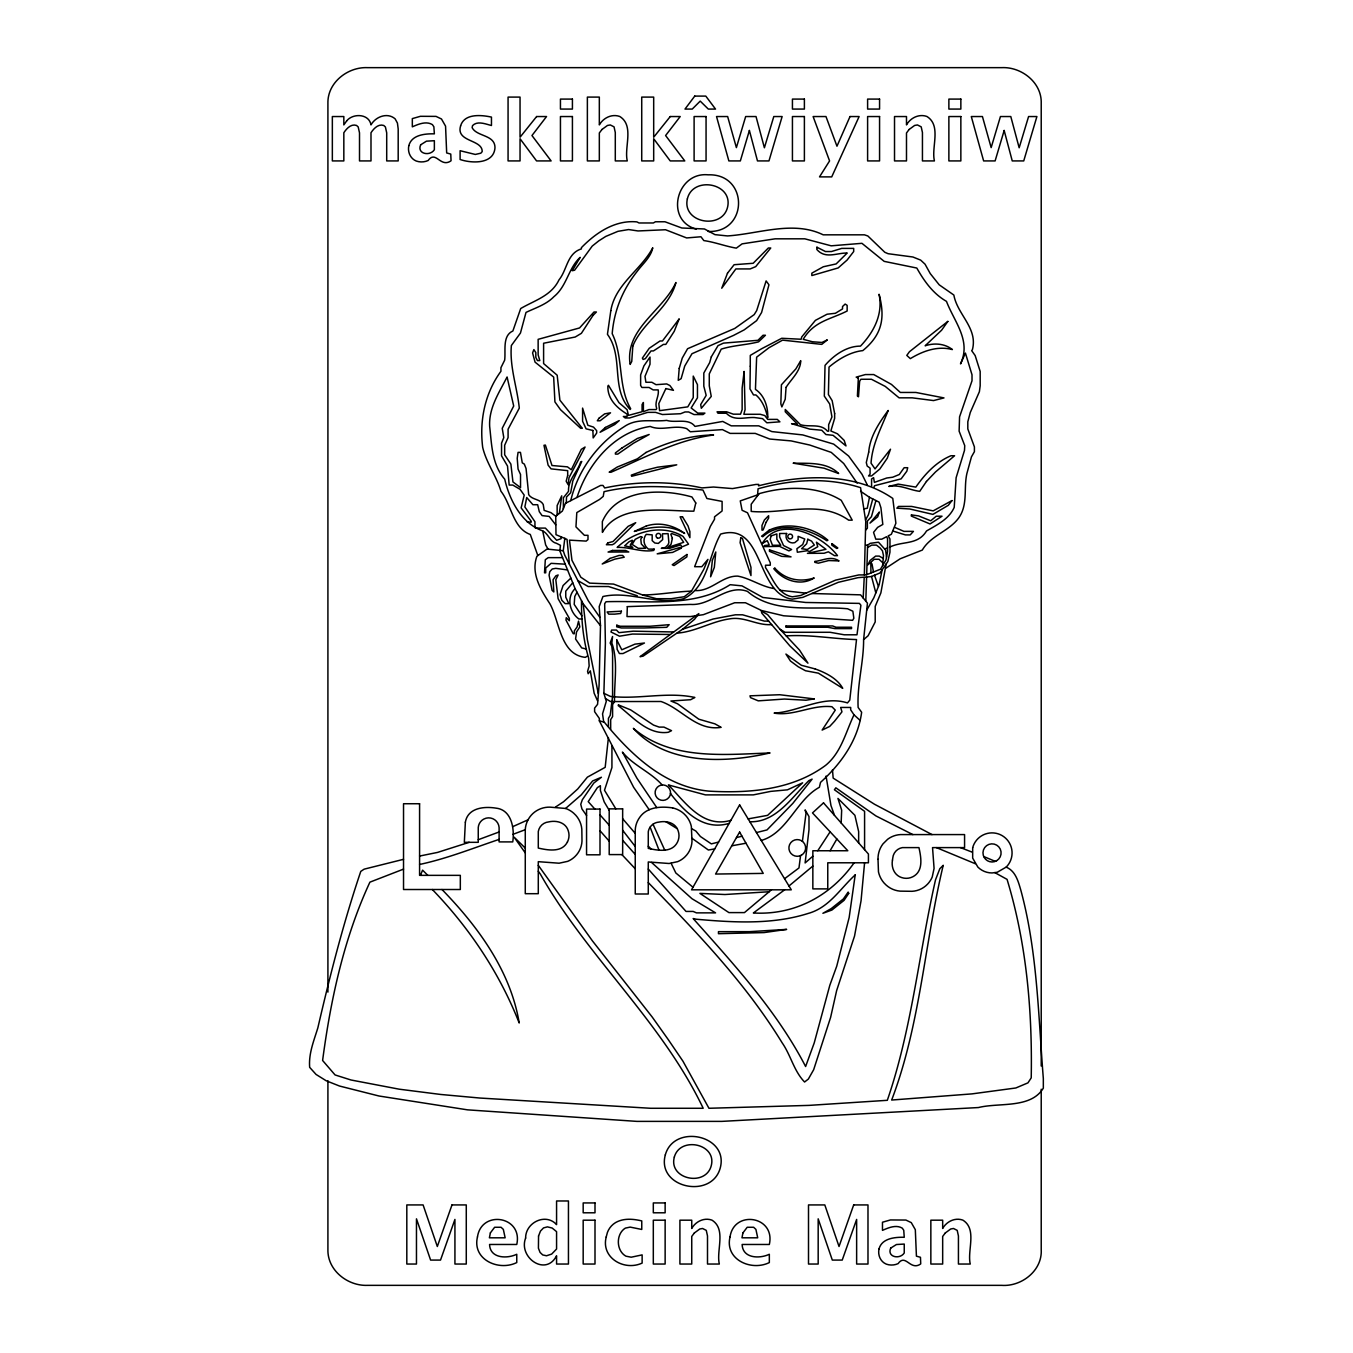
<?xml version="1.0" encoding="UTF-8"?>
<svg xmlns="http://www.w3.org/2000/svg" width="1353" height="1353" viewBox="0 0 1353 1353"><rect width="100%" height="100%" fill="white"/><g stroke="black" fill="none" stroke-linecap="round" stroke-linejoin="round"><path stroke-width="1.5" d="M866.681 574.67L867.611 545.107L870.25 543.331L878.486 542.198L885.606 550.062L886.519 557.182M865.802 601.138L866.596 577.274M569.427 564.252L567.042 539.39L555.998 534.689L555.745 516.237L562.341 511.096L565.453 503.333L600.614 485.439L602.998 485.439L604.69 487.959C636.519 481.144 670.124 480.907 701.919 487.909L713.488 487.029L732.497 488.585L756.006 484.425L758.729 484.425L758.526 485.828C802.16 474.615 854.284 471.977 892.777 498.411L895.889 523.239L891.356 534.283L888.177 535.906L889.97 539.001L889.97 552.159L887.856 561.478L879.991 572.962L871.163 576.598L858.09 577.646L838.302 582.314L802.836 597.349L792.232 599.159C755.667 594.068 764.157 521.379 720.642 534.08C708.6 555.17 708.312 585.934 684.28 598.533C656.932 605.806 630.058 590.415 602.931 596.521L599.21 606.567L600.495 625.661L599.075 685.396L597.569 704.338L594.61 708.093L594.61 711.678L599.345 718.46L599.345 720.845L633.627 787.277L649.186 809.686M863.18 597.992L864.212 577.63M864.347 574.924L865.751 521.412L860.576 487.672C827.326 476.949 791.319 479.436 758.069 488.788L757.494 495.773M886.164 563.947L880.871 592.902L875.205 606.415L875.205 621.957L868.119 635.741L863.603 639.665C863.738 662.327 856.99 684.652 858.123 707.45L861.641 712.27C857.887 740.514 840.991 763.785 820.527 782.372L819.377 787.294C796.545 799.589 787.412 832.907 761.265 840.467M581.519 600.749C581.266 619.877 583.211 639.901 588.64 658.099L589.164 665.98L587.574 671.409L588.183 673.726L590.331 670.851L594.153 693.226L597.569 700.871M608.41 737.639L605.18 767.337L587.405 777.146L577.748 788.951L563.541 801.754L555.559 807.031M561.326 536.718L561.14 538.646L556.675 540.287L545.394 528.093L535.839 528.093M863.603 639.665L867.442 603.117L860.559 594.846L811.885 593.51M882.596 565.689L883.475 555.525L882.46 550.857L880.211 548.066L876.473 545.107L871.687 545.107L867.561 547.525M599.937 617.442L588.301 600.8L564.708 555.119L563.254 550.739L564.844 538.24M800.57 855.553L798.98 867.933L784.571 878.74M802.397 841.414L805.999 813.39L805.12 809.906L808.993 816.552L808.993 829.693L805.12 862.943L812.849 856.212M882.105 569.884L879.213 584.479L873.835 597.789L866.698 610.22M860.576 491.257L869.472 497.295L867.273 508.271L863.603 508.897M841.143 822.962L841.667 810.193L837.947 798.422L854.893 815.301L858.648 831.605L858.648 842.902M872.77 498.953L868.423 514.766L865.514 519.992M875.932 500.542L871.45 516.694L867.374 521.057L867.374 528.228L865.751 530.004M570.763 500.627C577.782 470.387 597.688 443.48 623.834 426.905C637.111 417.536 652.197 422.102 666.674 420.377C675.519 423.252 688.559 417.773 695.002 426.415L722.739 421.426L731.229 425.84L758.712 425.84L771.853 431.59L802.735 434.922L833.668 444.105L848.619 456.029L862.047 474.345L867.358 485.05M577.004 497.447C587.642 464.13 614.059 431.81 650.201 426.449C661.702 431.37 674.64 424.47 686.698 428.647L690.334 431.759L722.434 429.611L730.13 433.4L755.228 433.4L769.705 439.032L791.082 440.892L809.754 445.036L831.232 452.392L843.731 463.521L857.142 483.122M873.97 487.114L874.545 485.71L901.149 478.861L906.831 471.182L907.728 467.715L904.142 467.715L899.288 474.514L892.709 477.22L886.79 477.998L874.393 482.395L873.598 477.677L871.586 478.979L871.586 486.167M786.211 635.91C809.94 634.337 833.042 638.937 856.517 639.563L849.769 700.144L847.485 702.917C822.37 694.985 798.98 711.779 774.136 713.116C793.788 716.43 812.054 704.507 831.909 706.723L835.275 710.105L822.134 730.079L829.677 726.443L834.564 721.2L841.972 711.813L840.636 707.45L850.682 707.45L850.682 709.835L853.997 714.824C845.676 732.277 841.295 752.505 825.651 765.324C792.266 790.051 749.241 793.399 709.09 791.15C664.847 786.989 631.411 755.126 604.334 722.214L599.345 720.845M836.864 839.012L830.099 850.749M830.133 831.807L817.753 850.749M577.004 592.242L574.771 596.47L574.196 604.368L581.858 615.886M650.133 827.157L649.474 828.239A11.298 11.298 0 0 0 648.273 831.841L648.273 848.365C658.032 850.547 671.866 853.1 677.43 842.242A14.376 14.376 0 0 0 678.242 831.08C675.705 822.675 666.42 820.476 658.725 822.134A11.839 11.839 0 0 0 653.854 823.689L652.772 824.4A11.551 11.551 0 0 0 650.133 827.157L658.911 849.887M691.468 591.143L703.814 569.309L707.94 559.381L701.801 566.704L694.63 566.704L710.325 526.435L714.536 519.214L714.536 516.812L722.096 510.977L722.096 501.405L706.909 498.496L702.968 490.057C670.175 486.336 636.4 484.053 604.047 491.68L603.235 496.382L599.548 499.443L576.801 512.584L575.955 526.875L584.411 535.314L587.997 535.314L587.997 539.559L586.17 541.099L569.478 540.135L571.947 560.26L580.809 577.207L589.671 583.126L613.518 584.073L642.624 594.982L656.476 598.702L671.291 598.702L684.297 596.724L691.468 591.143C675.062 591.65 659.012 594.813 642.624 594.982M527.281 521.987L531.188 522.173L531.188 521.226L521.125 507.899L524.203 495.13L520.026 489.296L512.804 485.067L509.168 485.067L507.527 466.058L501.54 455.86L501.54 443.158L503.79 437.611L502.234 428.309L513.7 406.018L507.087 376.98C499.172 392.522 488.721 407.828 489.651 426.296C491.748 444.68 491.782 464.248 504.737 479.216C509.54 499.984 521.362 523.357 542.688 530.883C548.523 533.674 549.639 541.792 556.59 543.365L560.446 545.327L559.871 550.975L575.11 588.656C566.163 597.13 569.495 612.249 578.864 618.981L582.061 618.981M854.115 862.791C830.843 895.957 794.228 915.423 753.367 912.971L784.655 889.817M572.725 582.754L565.757 591.176L565.757 597.147L568.767 603.624L565.182 603.624L561.783 600.258L560.057 594.542L563.068 585.545L570.848 578.12M788.968 885.978L812.849 866.089M587.354 656.07L585.325 657.355C560.294 654.666 559.702 621.534 549.994 603.928C540.929 590.145 530.596 573.384 536.904 556.269L547.035 549.064L563.254 550.739M771.447 889.817L744.454 912.598L728.912 912.598L699.89 893.386L724.954 894.519L769.164 891.745M682.572 629.263L694.512 619.319L698.824 613.586L640.037 656.695L643.047 656.171L682.572 629.263L713.082 619.031L735.406 614.803L742.577 614.803L764.36 621.112L768.639 621.112M885.944 568.159L900.134 558.806L922.289 550.079C930.695 535.568 948.91 531.34 958.719 517.945C968.156 504.686 963.539 488.484 966.871 473.601L971.454 456.857L974.414 451.665L974.414 446.896L967.818 428.935L967.818 421.764L970.27 412.513L979.386 391.71L980.181 385.791L980.181 371.449L975.158 355.551L971.691 350.664L972.401 349.717C978.067 328.102 957.366 314.725 953.848 295.039L939.202 284.823L930.255 273.594L925.046 264.19L920.666 260.114L912.903 257.002L888.109 253.704L884.811 252.284L867.848 235.98L864.449 234.83L823.199 234.83C793.247 220.167 758.543 233.951 727.474 235.929L714.993 234.644L704.473 228.978L681.811 227.997L664.983 221.774L655.427 221.774L653.364 222.974L639.022 222.974L636.891 221.892C615.108 219.795 595.878 232.75 581.384 247.684L581.384 248.884C567.025 253.349 567.211 269.771 558.992 279.902C551.297 295.969 534.536 300.383 520.702 308.535L512.872 330.995C502.098 335.747 505.921 350.917 504.652 360.202L500.931 367.695L500.931 371.28C484.898 393.283 479.351 420.462 482.683 447.336C486.37 463.149 496.45 475.985 500.931 491.224C511.434 504.483 512.787 528.211 530.291 534.469L537.817 555.491M565.605 808.451A24.844 24.844 0 0 1 573.621 813.136L575.82 815.301A24.033 24.033 0 0 1 581.824 829.186L581.993 841.109A22.967 22.967 0 0 1 574.957 856.567A23.644 23.644 0 0 1 567.668 861.354L559.093 863.214L538.291 861.675L538.291 893.69L525.268 893.69L525.268 832.027C524.863 824.383 528.482 816.755 534.553 812.121A24.472 24.472 0 0 1 549.994 807.149L565.605 808.451L581.283 794.871L592.614 780.969L601.425 777.248L593.815 783.032L582.314 799.775L580.758 804.308L581.942 808.942L586.559 815.487M525.302 829.677L512.753 834.429M757.105 495.046L740.26 500.898L742.087 510.284L747.516 512.787L770.28 562.831L770.28 565.216L765.527 565.216L765.527 567.6C772.783 578.492 777.654 594.271 792.334 596.825L800.604 595.523L835.545 580.133L858.851 574.924L866.021 574.924L880.482 569.224L885.978 559.973L887.551 551.753L887.551 538.612L886.57 536.718L881.767 539.17L875.797 539.17L873.548 532.372L877.623 527.382L882.816 524.44L880.938 507.815L879.095 502.132L869.472 497.295M528.025 819.817L512.635 826.7M865.751 545.107L867.611 545.107M499.105 831.977L478.252 839.723M884.811 548.929L887.551 547.897M889.97 546.984C902.84 540.794 917.774 545.377 926.534 530.968C937.003 524.863 949.045 519.078 954.22 507.375L956.114 477.744L964.486 450.414L964.74 445.644L959.125 431.167L959.565 416.842L972.012 380.768L972.012 374.798L965.416 353.099L960.512 363.906C971.522 340.449 954.305 321.997 946.474 301.364C933.181 293.753 924.285 281.323 916.81 268.046L884.185 261.366L861.929 243.32L831.199 245.823L804.815 238.821L775.168 238.821L742.104 243.861L736.336 248.14C725.512 246.331 714.925 242.153 703.831 240.58L700.955 236.758L686.664 237.942L665.507 229.739L638.041 230.957L628.587 229.553L617.966 231.329L605.84 236.386L598.77 240.868L592.225 246.094L574.602 270.228L572.251 270.701L580.149 257.358C568.378 268.131 566.89 286.193 553.935 296.662C546.308 304.543 535.653 307.808 526.013 312.408L520.448 333.041L511.366 345.522C509.506 366.849 517.15 387.296 519.298 408.116L508.085 429.222L508.085 437.594L504.669 445.238L504.669 454.794L510.876 464.096L512.939 481.922L520.533 487.638L520.533 474.48L518.064 469.051L517.218 458.295L518.064 452.376L520.448 452.376L522.275 462.844L524.321 464.096L526.063 468.544L528.702 494.674C532.236 500.086 540.05 498.75 543.229 504.466L544.16 510.369L550.959 512.652L555.745 516.237M499.105 839.401C472.637 848.314 446.947 858.631 419.582 864.466M403.532 869.116L369.91 882.156C343.966 937.984 330.639 999.664 322.606 1060.481L335.07 1074.942L351.019 1079.998L399.169 1089.182L440.672 1094.459L479.96 1098.044L650.59 1108.276L703.188 1108.276C661.837 1021.6 587.523 957.281 540.371 874.139L538.291 871.214M469.17 842.327L437.509 852.424L419.582 856.06M718.578 842.073L711.34 843.883L700.431 836.526L695.831 831.03L691.687 828.696M736.455 837.592L741.985 836.205M756.462 832.569L766.999 829.93L792.841 803.378L812.121 779.125L808.874 780.63C792.063 797.086 776.03 822.675 749.883 821.745M403.532 859.324L364.126 869.167L360.777 871.4C343.527 922.475 330.098 974.972 317.854 1027.84C313.913 1040.677 308.518 1053.649 309.668 1067.348L316.078 1074.451L326.225 1080.776L339.569 1086.053L378.975 1095.998L467.546 1109.849L636.908 1121.383L721.775 1121.383L978.422 1107.549C999.072 1102.357 1030.698 1108.919 1043.332 1088.15L1043.332 1078.595C1038.326 1015.748 1037.43 951.463 1020.838 890.223C1018.268 881.446 1015.545 870.892 1006.142 867.138M714.722 848.889L708.38 850.022L691.924 838.234M731.753 845.811L746.01 843.223M695.391 590.584C711.374 591.43 722.079 575.634 737.791 576.124C750.56 578.492 761.096 586.509 773.984 588.538M708.143 231.481C748.666 232.97 748.666 173.353 708.143 174.825C676.5 171.628 664.374 220.201 696.22 229.114M730.874 820.341C702.647 828.577 685.379 802.447 668.416 784.943L705.471 794.887L753.283 794.887L770.821 791.37L787.446 789.831L802.633 782.812L767.608 815.352L748.141 818.886M729.166 823.368C703.594 831.063 684.821 812.223 670.479 793.585M565.216 564.184L551.111 563.338L545.699 568.04L545.699 572.826L544.515 572.826L545.31 559.719L548.219 557.639L562.56 557.639M693.007 887.247L675.823 872.973L671.139 863.315M567.533 569.934L555.762 568.345L552.244 568.987L549.808 571.626L549.081 575.143L552.075 590.314L553.817 591.954L553.089 579.71L555.88 575.82L558.129 574.974L555.812 579.727L558.112 598.719L569.342 618.372L569.342 620.756L566.264 617.712L565.977 620.08L573.249 633.728L574.349 633.728L574.349 630.853L577.088 626.929L578.543 621.128L579.828 626.929L576.547 631.919L575.583 639.022L581.672 647.901L586.306 649.017M771.616 624.579C757.223 625.796 744.404 616.275 729.943 618.828C711.763 621.298 695.188 631.868 677.109 633.119M805.999 593.138L779.802 590.246M672.593 807.893C661.211 806.219 647.292 806.794 639.935 817.06A23.39 23.39 0 0 0 635.234 832.332L635.25 893.995L648.273 893.995L648.273 861.962L669.075 863.502L677.65 861.658A23.644 23.644 0 0 0 684.956 856.872A22.967 22.967 0 0 0 691.992 841.414L691.349 826.446A24.083 24.083 0 0 0 685.802 815.605L683.603 813.424A24.912 24.912 0 0 0 672.593 807.893M892.895 531.036L905.411 534.909L910.197 534.909L913.427 531.374L903.939 531.374L894.587 527.332M673.574 631.969L633.187 631.174L618.93 632.663L616.461 630.058L611.674 630.058L610.964 631.969L619.488 636.198L632.46 634.05L669.786 634.472M972.097 852.119L960.478 847.604M983.817 856.567L995.199 861.337M975.259 863.704L936.394 847.604M637.28 595.743L608.546 586.525L588.183 586.525L577.883 580.606M994.793 872.6L1007.055 879.365C1026.572 943.481 1032.424 1011.046 1031.223 1077.867L1027.959 1082.857L1015.832 1087.981L972.012 1093.884L891.661 1100.04C920.378 1024.576 924.589 943.109 943.227 865.294L939.845 868.677L935.515 879.822C918.924 953.155 911.888 1028.99 887.314 1100.31L809.094 1105.384L708.955 1108.276L682.961 1061.209L668.162 1039.476L652.231 1017.067L592.445 940.91L538.291 865.328M931.997 834.581L874.562 804.291L833.16 778.11L832.484 769.772M779.92 629.196L799.555 650.116L807.961 663.173L789.814 645.838L761.824 613.146L761.316 611.082L767.574 614.583L779.92 629.196L785.028 632.291L830.116 632.291L844.238 634.794L856.99 634.794L860.897 605.248L859.392 603.387L805.627 602.474L762.889 597.468L742.002 585.866L730.163 584.699C693.565 607.971 647.14 600.36 606.043 601.73L604.673 603.692L605.383 643.115L603.878 693.294L610.338 696.389C638.498 699.704 667.181 691.451 694.85 697.455L690.639 699.721L670.902 701.006L677.532 703.763L698.808 719.204L714.891 723.838L721.149 727.339C696.524 731.28 681.98 708.803 661.025 701.497L610.609 701.564L605.484 698.588M912.852 834.581L875.966 815.944L835.833 787.818L834.429 789.763L864.584 811.31L864.584 849.65M883.424 558.518L879.213 556.1L875.628 556.1L870.047 560.497L867.95 564.793L874.241 559.279L879.027 559.279L882.917 562.933M665.997 821.795L676.99 828.543M651.537 862.453L691.992 898.73L715.568 912.869L696.44 912.869L693.159 911.432L686.022 911.432L648.273 869.066M853.997 714.824L860.237 720.523M555.745 524.863L549.2 516.423L542.079 515.611L539.306 511.705L537.665 504.72L532.896 504.72L526.723 497.532L524.863 506.918L534.942 521.751L534.942 527.721M648.273 846.217L651.013 848.906M525.268 848.111L514.055 837.101L525.268 852.88M427.802 875.357L422.593 870.165L420.766 874.478L421.443 875.357M441.991 889.513C477.897 926.416 510.656 970.98 519.197 1023.003C499.697 973.247 469.423 927.887 432.334 889.513M662.209 785.028C650.708 772.022 633.644 765.73 622.397 752.099L636.925 778.212L656.746 807.572M609.205 841.143L600.005 830.725M621.873 854.589L635.25 868.778M648.273 882.613C696.981 932.505 745.503 982.988 782.119 1042.774C790.828 1055.239 793.839 1070.933 804.578 1082.011L808.35 1079.068L813.66 1069.716L830.607 1017.405L836.644 990.582L854.538 936.056L861.049 900.794L864.584 862.791M635.25 833.363L622.651 818.751M594.863 809.077L588.217 801.636L597.383 787.615L600.394 785.67L600.394 790.456L604.148 801.805L609.205 810.295M600.005 814.861L609.205 825.195M622.651 840.298L635.25 854.436M600.495 625.661L583.177 603.81L575.11 588.656M598.28 693.548L587.32 639.428L583.177 603.81M622.651 830.252L635.25 846.504M615.835 808.857L604.487 790.253L611.928 767.54L611.928 746.027M548.033 549.064L545.648 544.921L542.688 530.883M653.025 824.231L664.813 850.293M878.435 586.424L874.495 575.228M873.48 571.998L872.025 563.981L870.825 562.865L870.926 572.995M875.814 592.885L871.518 576.446M603.878 693.294L606.296 701.311L602.542 713.894L603.675 721.809M826.057 776.081L830.962 805.542L834.48 815.369M566.281 502.893L566.535 496.991L570.695 492.712L572.809 480.958L581.756 461.441L580.691 461.999C577.325 472.231 567.786 480.078 568.531 491.325L563.389 497.752L563.389 508.508M1041.218 1066.012L1041.218 103.318C1041.945 82.567 1021.43 66.618 1001.643 67.65L367.509 67.65C347.755 66.754 327.358 82.618 327.916 103.318L327.916 992.121M1041.218 1089.233L1041.218 1249.682C1042.436 1270.602 1021.532 1286.804 1001.643 1285.35L367.509 1285.35C347.772 1286.179 327.426 1270.366 327.916 1249.682L327.916 1080.793M610.677 729.182L610.677 719.627L612.588 716.583L612.588 704.642L614.516 701.564C614.11 682.233 618.355 661.279 611.844 643.047L612.571 636.519L610.169 643.047L611.793 646.227L612.588 653.364L612.588 696.389L610.22 715.247L608.427 718.358L608.427 726.73M559.313 513.447L561.732 495.841L557.148 505.565L557.148 515.138M834.649 413.578L834.632 418.365L830.86 430.964L837.456 433.806L844.204 440.435L845.997 445.932L833.059 435.328L825.922 434.533L821.761 430.254L809.855 429.121L791.556 423.675L797.509 424.233L785.264 411.786L785.264 409.485L800.401 424.656C809.382 427.531 820.544 422.999 827.461 431.167L828.662 431.167L828.662 424.656L831.943 416.961L829.693 404.006L824.315 396.108L825.026 365.378C833.736 355.247 846.69 346.03 860.474 346.131C873.869 332.043 883.188 314.251 879.078 294.261C885.099 316.991 882.849 334.242 862.791 350.613C850.293 351.932 838.539 359.103 829.017 367.069L828.408 394.552L832.163 400.674L834.649 413.578M878.012 859.307L878.469 871.907A24.912 24.912 0 0 0 883.999 882.934L886.181 885.116A24.033 24.033 0 0 0 900.066 891.137L911.99 891.306A22.967 22.967 0 0 0 927.431 884.27A23.644 23.644 0 0 0 932.234 876.981L934.077 868.406L932.538 847.604L964.571 847.604L964.571 834.581L902.908 834.581A23.39 23.39 0 0 0 887.653 839.266L883.002 843.866A24.472 24.472 0 0 0 878.012 859.307M627.318 606.634L626.997 616.562L690.385 616.562L703.391 614.668L734.679 602.745L745.435 602.745L761.519 610.507L783.59 615.784L852.627 620.317L853.844 618.253L852.864 611.218L847.621 608.782C814.489 605.518 774.694 614.752 747.431 591.379C726.95 583.87 710.934 605.941 690.639 604.419L627.318 606.634M769.502 549.876L769.451 551.347L781.594 556.337L791.048 556.878L769.502 549.876M750.272 366.189L749.968 388.886L753.503 394.941L755.887 394.941C762.635 400.708 765.747 409.367 767.709 417.688C768.2 407.236 764.58 395.397 755.448 389.376L756.631 357.158L768.994 347.721L782.558 340.144L821.761 344.372L827.343 339.874L821.947 342.461L812.409 341.768L803.175 339.315C814.117 321.016 830.59 319.443 847.147 311.004L847.147 305.355L845.135 304.07L842.53 306.539L842.53 308.924L835.393 313.287L827.072 314.217L815.436 320.34L801.737 336.931L801.128 339.248L781.763 338.284L761.604 348.753L750.272 355.416L750.272 366.189M858.326 378.18L857.396 396.091L858.495 396.801L859.629 381.309L860.88 379.263L871.45 379.263L885.251 386.417L899.068 397.833L912.226 397.833L933.57 400.573L943.988 397.917L915.88 392.455L900.337 392.455L891.475 384.438L873.75 374.561L865.379 374.561L856.178 377.132L858.326 378.18M892.473 860.102C891.086 867.307 894.248 875.256 901.656 877.573A14.376 14.376 0 0 0 912.818 876.761C923.676 871.197 921.122 857.362 918.941 847.604L902.417 847.604A11.585 11.585 0 0 0 892.76 858.056L892.473 860.102M786.617 533.488C784.283 538.934 789.256 544.244 794.786 542.638L798.101 539.915L798.101 536.329L804.747 539.018L802.718 544.549L796.883 548.709L797.34 552.244L807.284 550.722L809.517 551.567L817.77 546.713L816.417 542.181L825.939 549.318L807.437 553.36L824.078 553.259L828.374 551.804L834.429 555.643L837.473 555.643C821.998 534.959 778.939 514.698 762.263 543.517L767.269 540.625L769.231 544.988L764.479 545.513L764.005 546.612L779.548 546.358L788.934 550.891L791.59 549.504L783.539 545.563L779.632 536.87L779.632 533.488L786.617 533.488M525.624 1238.08C518.131 1257.427 545.8 1276.978 556.573 1255.77L556.573 1264.04L568.446 1264.04L568.446 1200.974L556.573 1200.974L556.573 1224.617C545.682 1212.559 525.438 1222.554 525.624 1238.08M816.941 247.227L816.806 249.442C825.296 259.336 836.695 252.842 847.215 253.011L836.154 263.92L823.317 266.761L811.834 273.154L811.834 275.555L838.15 267.945L847.113 260.047L853.692 251.54L853.692 248.394L841.735 248.394L831.452 251.54L825.482 251.54L816.941 247.227M616.799 625.204L616.68 626.794L621.315 627.961L644.028 627.961L666.741 627.318L669.177 624.68L650.116 626.253L620.232 626.253L616.799 625.204M477.474 1236.946C471.977 1259.558 498.631 1271.532 516.761 1262.569L516.761 1254.265C507.054 1258.933 490.006 1258.527 489.566 1244.472L516.761 1244.472C523.154 1216.043 481.414 1209.531 477.474 1236.946M592.885 430.474L593.172 437.932L596.673 433.078L596.673 430.694L593.51 427.108L587.828 425.248L582.585 408.099L582.585 421.257L586.103 428.85L592.885 430.474M616.731 639.868L617.12 649.355L619.403 653.55L622.989 653.55L644.451 643.013L634.946 644.146L621.788 649.795L616.731 639.868M730.028 1236.946C724.548 1259.558 751.203 1271.532 769.333 1262.569L769.333 1254.265C759.625 1258.933 742.577 1258.527 742.137 1244.472L769.333 1244.472C775.726 1216.043 733.986 1209.531 730.028 1236.946M606.212 1236.997C600.766 1257.884 624.342 1271.38 642.134 1263.076L642.134 1254.891L631.191 1257.208L625.932 1256.176C616.055 1250.747 615.767 1233.97 625.357 1228.118L630.143 1227.103L641.762 1229.454L641.762 1220.913C633.17 1218.85 623.496 1218.021 615.53 1222.605A19.382 19.382 0 0 0 607.396 1232.498L606.212 1236.997M679.223 368.388L678.242 380.311L681.117 378.688L684.736 366.054L691.975 353.725L733.546 335.409L744.15 329.895L756.615 320.644L761.587 312.509L768.944 284.79L766.119 280.934L756.716 310.53L754.196 314.606L734.797 328.424L687.595 348.719L682.267 358.071L679.223 368.388M786.042 625.949L785.924 627.251L827.765 627.251L834.818 628.604L851.544 628.604L851.544 627.251L836.002 627.251L832.67 625.949L786.042 625.949M911.432 514.901L911.33 516.085L930.018 523.966L942.026 516.203L936.242 516.203L930.729 520.787L918.535 515.899L911.432 514.901M687.358 198.908C681.895 223.025 722.214 230.213 727.61 207.026C733.072 182.926 692.753 175.738 687.358 198.908M672.34 538.393L671.105 544.177L667.807 547.441L683.705 542.316L679.629 536.431L671.849 533.556L670.817 534.164L672.34 538.393M460.612 125.846C455.623 142.268 482.531 139.156 482.192 151.637L480.822 153.193L475.309 154.445L460.105 150.724L460.105 159.502C471.673 163.459 493.727 164.389 494.978 147.866C495.181 134.505 476.763 136.839 472.112 127.622L472.569 125.592C477.474 120.518 485.693 124.087 491.46 125.508L491.46 117.102C481.262 114.904 464.383 113.28 460.612 125.846M538.545 1235.965L538.426 1248.21L540.05 1252.404L542.739 1254.941L546.511 1255.77L551.669 1254.079L556.573 1249.022L556.573 1231.653L552.159 1228.05L547.441 1226.867L543.517 1227.915L540.49 1231.061L538.545 1235.965M408.826 145.684C407.456 151.807 410.263 158.622 416.267 161.041A15.965 15.965 0 0 0 428.174 160.483C435.869 149.811 440.368 168.313 451.056 160.787L450.769 154.09L446.676 152.94L445.56 126.15L441.484 118.996L436.038 116.392L420.411 116.307L412.327 118.607L412.327 126.844C418.348 124.172 426.161 120.823 432.385 124.611L433.873 126.776L434.364 133.846C425.045 133.626 411.65 134.776 408.826 145.684M712.388 560.159L710.613 576.801L714.333 567.381L715.788 551.973L712.388 560.159M855.197 874.917L849.16 917.503L836.746 966.143L829.829 985.255L814.218 1042.943L805.61 1066.519C777.028 1011.266 734.29 964.79 693.159 918.552L696.457 919.245C733.326 922.492 772.14 924.826 807.826 913.546C829.135 907.778 839.942 888.887 855.197 874.917M879.01 1248.988C877.657 1255.043 880.431 1261.774 886.367 1264.159A15.762 15.762 0 0 0 898.121 1263.617C905.732 1253.064 910.18 1271.346 920.733 1263.922L920.463 1257.292L916.421 1256.159L915.321 1229.674L911.279 1222.622L905.901 1220.051L890.46 1219.949L882.477 1222.233L882.477 1230.367C888.431 1227.729 896.143 1224.414 902.299 1228.169L903.753 1230.3L904.244 1237.285C895.026 1237.065 881.801 1238.198 879.01 1248.988M744.116 371.534L742.137 388.159L742.137 409.671L740.514 414.17L733.343 414.17L726.578 411.786L717.039 411.786L717.969 413.24L726.341 413.24C734.222 421.527 744.793 417.028 754.467 417.536L762.568 418.635L766.863 422.796L779.903 421.832L777.282 419.396L767.709 419.396L764.834 415.574L760.234 414.289L743.846 414.289L745.08 409.671L744.116 371.534M793.365 463.2L824.028 468.189L838.623 473.516C827.021 461.83 808.57 463.47 793.365 463.2M610.812 310.666L607.446 334.326C624.071 356.989 610.254 388.666 630.16 409.469L630.667 408.741C617.543 385.774 623.75 357.378 612.199 333.684C614.076 310.463 622.803 289.474 637.145 271.412C642.624 263.936 650.878 257.222 652.772 247.768C640.781 270.228 615.226 284.215 610.812 310.666M972.672 847.722L972.672 858.106L977.864 867.087A20.041 20.041 0 0 0 992.037 872.956L997.229 872.279L1006.209 867.087A20.041 20.041 0 0 0 1002.049 835.562A20.041 20.041 0 0 0 972.672 847.722M814.946 561.444L814.827 562.341L818.311 563.186L828.696 560.548L839.097 560.92C831.097 555.542 822.945 560.497 814.946 561.444M786.059 387.364L785.214 399.253L781.865 406.932L780.85 403.854L781.408 384.793L795.868 368.895L800.739 360.659C800.638 371.196 791.353 378.975 786.059 387.364M740.767 537.97L740.091 542.705L750.966 575.583L750.966 567.381L742.408 538.308L740.767 537.97M665.321 1154.87C656.306 1187.866 711.492 1199.654 720.202 1168.129C729.233 1135.133 674.031 1123.345 665.321 1154.87M674.335 1157.052C668.264 1179.207 705.353 1187.139 711.188 1165.948C717.259 1143.792 680.187 1135.877 674.335 1157.052M632.832 346.03L631.75 361.488L630.143 364.414C624.596 328.864 662.649 311.19 675.942 282.506C669.278 308.247 642.387 322.538 632.832 346.03M832.061 543.686L831.807 545.124L836.746 548.489L837.828 547.965L832.061 543.686M465.364 822.184L464.333 842.327L478.252 842.327L478.252 827.512A10.452 10.452 0 0 1 483.697 819.123L486.099 818.176A10.452 10.452 0 0 1 499.105 827.512L499.105 841.904L512.753 841.904C514.647 829.169 511.891 809.821 496.044 808.147C484.306 806.219 467.867 807.673 465.364 822.184M490.378 1232.887L489.397 1237.809L505.143 1237.809L503.333 1229.387L501.067 1227.272L494.623 1227.272L490.378 1232.887M742.932 1232.887L741.968 1237.809L757.714 1237.809L755.904 1229.387L753.638 1227.272L747.194 1227.272L742.932 1232.887M670.547 793.247L670.141 795.226A7.746 7.746 0 0 1 656.966 797.712A7.746 7.746 0 0 1 661.397 785.061L663.41 784.96A7.746 7.746 0 0 1 670.547 793.247M420.665 144.805C416.623 153.938 429.966 156.593 434.364 149.726L434.364 140.712L426.449 141.169L420.665 144.805M890.697 1248.109C886.705 1257.14 899.897 1259.778 904.244 1252.979L904.244 1244.067L896.43 1244.523L890.697 1248.109M868.727 452.071L866.292 462.557L867.172 466.024L870.08 468.138L870.08 474.108L868.558 475.952L871.552 475.935L879.805 469.034L887.264 458.21L890.511 449.213L875.036 468.899L871.044 463.166C872.245 444.088 881.344 427.886 888.177 410.466C879.213 422.677 869.878 436.63 868.727 452.071M695.78 503.028L693.835 511.163C665.575 511.299 619.37 502.606 602.406 532.372L602.339 521.598C616.951 488.078 661.955 488.45 691.941 496.974L695.78 503.028M665.879 388.565L658.81 403.583L659.587 410.669L687.781 406.864L693.243 397.596L693.243 376.083L697.455 384.658L697.455 397.816L691.146 407.963L697.759 413.105L704.913 413.105L703.019 414.559L693.988 414.559L688.609 411.955L685.024 411.955L680.576 413.73L662.412 414.525L655.579 412.361L647.732 412.361L629.585 417.976L625.204 417.976L623.344 416.487L627.099 416.487L627.099 414.103C617.188 408.065 607.582 399.389 607.835 386.281L608.427 385.267L618.964 402.653L627.099 409.688L628.485 415.388L642.083 411.701L642.083 404.53L643.385 402.517L643.385 411.701L648.966 409.57L656.137 409.57L656.729 408.538C654.125 401.993 659.351 396.412 658.201 389.901L653.161 389.901L649.051 387.465L641.88 387.465L640.629 385.436L640.629 374.899L643.893 365.919L650.015 357.057L650.015 364.228L644.992 376.371L645.905 382.273L651.875 382.273L656.019 384.675L666.691 383.931L669.887 385.537L673.456 390.341L665.879 388.565M654.108 549.115L653.77 550.434C641.322 552.616 629.5 546.798 617.137 547.424C634.202 531.272 661.888 523.611 682.994 536.38L688.525 544.177L681.895 546.95L680.694 544.887L669.667 548.337L661.296 548.337L665.422 547.441L667.959 544.87L668.872 542.654L668.078 533.657L662.463 533.809L662.682 539.593L658.353 543.416L654.835 543.01L652.18 540.608L652.18 534.875L646.227 534.35C642.489 538.9 643.656 545.716 648.459 549.115L654.108 549.115M618.456 704.913L618.27 705.674C632.883 716.904 647.867 735.22 668.297 732.277L671.511 730.671L663.951 727.102L659.165 727.102L653.533 725.09L630.633 709.885L618.456 704.913M567.685 475.444L566.18 481.228L568.175 484.729L569.004 477.71L585.071 447.031L581.283 449.348L571.287 469.745L567.465 466.853L551.99 465.517L545.377 445.086L543.974 445.272L548.1 465.111L551.043 468.865L567.685 470.658L567.685 475.444M807.809 539.255L806.642 543.771L801.652 548.709L807.284 549.521L814.337 545.022L811.563 541.132L807.809 539.255M711.306 356.871L709.665 362.621L703.814 373.056L703.814 386.197L706.181 395.364L700.685 404.581L701.328 408.268L711.255 396.429L709.276 385.859L709.276 373.902L721.217 349.142C733.394 345.269 746.129 345.032 758.576 341.852L765.426 335.256L763.041 335.256L757.968 340.313L723.466 343.121L718.037 345.624L711.306 356.871M749.393 130.48L740.345 160.922L728.861 160.922L716.532 116.544L727.643 116.544L736.387 147.612L745.672 116.544L756.023 116.544L764.394 147.781L773.798 116.544L782.135 116.544L768.961 160.922L757.477 160.922L749.393 130.48M1004.163 130.48L995.115 160.922L983.631 160.922L971.302 116.544L982.43 116.544L991.157 147.612L1000.442 116.544L1010.792 116.544L1019.164 147.781L1028.584 116.544L1036.905 116.544L1023.731 160.922L1012.247 160.922L1004.163 130.48M771.193 535.856L770.161 539.289L772.462 545.259L780.833 545.259L776.842 539.289L776.842 533.928L771.193 535.856M879.23 512.246L877.725 516.778L869.962 523.121L879.23 512.246M621.433 611.218L620.655 613.484L614.719 614.144L608.732 614.144L607.108 611.962L621.433 611.218M451.987 1204.931L437.323 1246.502L423.1 1204.931L406.813 1204.931L406.813 1264.04L416.47 1264.04L416.47 1218.833L430.609 1260.083L440.52 1260.083L454.929 1219.425L454.929 1264.04L466.278 1264.04L466.278 1204.931L451.987 1204.931M853.675 1204.931L839.029 1246.502L824.806 1204.931L808.502 1204.931L808.502 1264.04L818.176 1264.04L818.176 1218.833L832.315 1260.083L842.226 1260.083L856.635 1219.425L856.635 1264.04L867.983 1264.04L867.983 1204.931L853.675 1204.931M593.037 315.401L581.384 333.328L575.228 337.015L543.602 343.239L543.602 363.568L557.182 375.221L559.888 400.15L582.297 428.292L580.657 428.292L560.48 409.671L554.916 401.892L553.665 377.081L535.061 362.13L532.592 352.947L533.877 349.598L535.822 352.609L535.822 357.395L537.429 360.591L539.813 360.591L538.139 354.858L538.139 339.332L579.558 327.95L594.001 312.002L596.402 312.002L593.037 315.401M727.491 273.205L721.741 288.223L735.863 268.926L750.205 268.926L755.718 266.626L770.736 248.005L768.335 248.005L753.181 263.277L734.104 264.714L727.491 273.205M679.054 319.088L674.234 331.333L665.828 344.406L663.427 344.406L653.431 350.934L651.03 350.934L645.364 358.63L643.115 359.475L642.387 358.122L649.203 348.313L660.044 340.973L662.446 340.973L679.054 319.088M766.17 522.207L763.109 529.987L761.993 530.19L761.993 525.421L764.411 519.958L768.622 515.713L768.622 518.098L766.17 522.207M850.022 116.544L836.966 146.209L825.973 116.544L813.119 116.544L829.575 160.922L819.512 176.888L831.723 176.888L859.121 116.544L850.022 116.544M641.931 537.141L640.798 539.238L641.322 543.991L645.449 548.303L638.193 548.303L632.155 544.43L635.234 539.323L640.561 536.6L641.931 537.141M739.617 804.9L691.535 889.817L791.302 889.817L739.617 804.9M739.617 832.061L715.568 874.055L763.244 873.395L739.617 832.061M632.714 541.065L630.177 545.124L632.832 547.542L624.646 545.851L629.01 541.775L632.24 540.236L632.714 541.065M598.973 418.263L597.299 420.783L600.072 420.783L610.524 412.817L604.656 413.866L598.973 418.263M848.703 893.403L844.052 900.354L831.892 910.045L822.895 913.292L831.232 908.607L843.393 898.916L848.179 892.067L848.703 893.403M926.433 481.465L919.719 491.342C909.504 490.057 899.711 484.239 888.82 486.437L898.172 484.103L915.829 487.114C924.843 474.21 936.175 461.863 950.99 455.741L954.575 455.741L935.515 471.96L926.433 481.465M567.448 841.955C561.884 852.796 548.05 850.259 538.291 848.077L538.291 831.537A11.585 11.585 0 0 1 548.743 821.897C556.421 820.121 565.723 822.404 568.26 830.776A14.376 14.376 0 0 1 567.448 841.955M346.74 120.806L343.831 124.899L343.831 116.544L332.348 116.544L332.348 160.922L343.831 160.922L343.831 132.746C346.52 128.653 351.07 123.546 356.532 125.44L358.19 126.928L359.509 132.865L359.509 160.922L370.993 160.922L370.993 132.746C373.699 128.636 378.282 123.597 383.762 125.474L385.402 126.962L386.704 132.865L386.704 160.922L398.188 160.922L398.188 128.941L397.427 123.072L395.144 118.878C387.482 112.079 375.559 116.679 370.993 124.899C369.115 113.618 353.082 113.043 346.74 120.806M947.844 321.405L941.62 330.183L925.148 345.793C934.128 342.766 944.783 343.493 952.377 349.564C937.663 345.624 922.864 351.019 910.332 358.63L906.798 355.399L909.436 351.746L947.844 321.405M759.05 493.693L751.203 504.246L751.203 511.417C783.488 514.461 819.529 499.392 848.652 520.161L852.238 520.161L841.228 500.306C816.755 485.338 785.873 486.031 759.05 493.693M694.749 96.097L685.007 109.069L692.246 109.069L700.211 101.103L708.295 109.069L715.517 109.069L705.792 96.097L694.749 96.097M601.984 129.465L599.328 132.983L599.328 160.922L587.371 160.922L587.371 97.095L599.328 97.095L599.328 124.899C603.32 117.863 611.877 113.618 619.759 116.476C634.506 125.609 624.004 147.189 627.268 160.922L615.294 160.922L615.294 132.509L614.042 126.844L610.288 124.95L607.463 125.457L601.984 129.465M909.131 129.465L906.493 132.983L906.493 160.922L894.519 160.922L894.519 116.544L906.493 116.544L906.493 124.899C910.468 117.863 919.025 113.618 926.906 116.476C941.654 125.609 931.152 147.189 934.416 160.922L922.442 160.922L922.442 132.509L921.19 126.844L917.435 124.95L914.611 125.457L909.131 129.465M694.36 1232.972L691.738 1236.439L691.738 1264.04L679.916 1264.04L679.916 1220.186L691.738 1220.186L691.738 1228.456C695.662 1221.488 704.135 1217.311 711.915 1220.118C726.493 1229.167 716.109 1250.476 719.322 1264.04L707.501 1264.04L707.501 1235.965L706.266 1230.367L702.562 1228.49L699.772 1228.998L694.36 1232.972M945.29 1232.972L942.669 1236.439L942.669 1264.04L930.847 1264.04L930.847 1220.186L942.669 1220.186L942.669 1228.456C946.593 1221.488 955.066 1217.311 962.846 1220.118C977.424 1229.167 967.04 1250.476 970.253 1264.04L958.431 1264.04L958.431 1235.965L957.197 1230.367L953.493 1228.49L950.702 1228.998L945.29 1232.972M536.617 116.544L520.042 137.228L520.042 97.095L508.068 97.095L508.068 160.922L520.042 160.922L520.042 138.733L536.566 160.922L551.111 160.922L531.966 135.537L546.544 116.544L536.617 116.544M670.259 116.544L653.685 137.228L653.685 97.095L641.728 97.095L641.728 160.922L653.685 160.922L653.685 138.733L670.225 160.922L684.77 160.922L665.608 135.537L680.204 116.544L670.259 116.544M951.988 500.576L948.335 505.295L932.927 514.394L909.74 508.982L896.853 508.17L898.493 506.428L911.634 506.428L933.164 510.876L951.988 500.576M607.886 542.891L606.381 544.735L612.351 544.735L614.448 543.585L635.724 522.681L628.181 526.3L613.027 541.521L607.886 542.891M823.52 802.87L812.493 812.916L847.807 850.749L812.849 850.749L812.849 888.887L827.765 888.887L827.765 862.791L868.423 862.791L868.423 854.031L823.52 802.87M605.4 427.463L600.072 432.267L614.736 424.521L619.251 420.58L605.4 427.463M769.079 530.241L761.604 536.211L762.737 536.752C780.63 520.279 809.212 528.837 826.869 540.777L827.918 540.236C813.221 527.163 787.243 521.362 769.079 530.241M622.092 447.911L615.395 452.9L615.395 454.101L617.78 454.101L633.508 443.209L649.169 434.482L637.348 438.473L622.092 447.911M646.007 452.477L637.348 458.836L617.256 467.039L609.188 472.163L610.913 472.282C644.434 457.804 676.585 439.928 713.572 434.989C690.284 435.108 666.911 442.448 646.007 452.477M610 558.434L602.22 563.998L614.871 559.127L624.24 557.233L622.651 555.44L619.065 555.44L610 558.434M686.918 554.493L672.221 564.759L674.031 565.571L686.918 556.878L686.918 554.493M774.846 568.159L773.781 568.7C783.404 580.522 800.469 586.627 814.218 577.951C800.029 582.517 785.095 579.727 774.846 568.159M681.202 548.219L672.61 552.413L657.186 553.851L680.322 547.407L681.202 548.219M646.277 526.013L634.303 531.458C650.692 526.824 669.075 523.814 684.635 533.437C673.777 525.218 659.435 521.7 646.277 526.013M801.45 855.197L799.437 856.026A8.372 8.372 0 0 1 788.968 846.86A8.372 8.372 0 0 1 801.45 840.703L803.192 842.023A8.372 8.372 0 0 1 801.45 855.197M996.569 860.762L994.387 861.675A9.065 9.065 0 0 1 984.189 857.447L983.276 855.265A9.065 9.065 0 0 1 988.925 844.39A9.065 9.065 0 0 1 1000.256 849.075A9.065 9.065 0 0 1 996.569 860.762M612.419 550.451L608.072 552.058L628.807 551.99L625.576 550.451L612.419 550.451M643.673 470.675L631.31 475.14L631.648 476.273L676.754 464.823L657.592 467.191L643.673 470.675M769.789 752.978C725.343 763.312 666.319 765.189 633.356 728.337C671.359 760.454 723.601 754.585 769.789 752.978M814.202 698.909L805.931 700.228L784.486 699.044L758.272 700.854L750.543 697.641L749.968 695.831L779.785 694.732L814.202 698.909M786.516 929.41L764.039 932.589L718.46 933.705L718.46 931.659L749.528 931.659L786.516 929.41M572.42 99.09L560.446 99.09L560.446 109.069L572.42 109.069L572.42 99.09M804.392 99.09L792.435 99.09L792.435 109.069L804.392 109.069L804.392 99.09M879.568 99.09L867.611 99.09L867.611 109.069L879.568 109.069L879.568 99.09M960.85 99.09L948.876 99.09L948.876 109.069L960.85 109.069L960.85 99.09M572.42 116.544L560.446 116.544L560.446 160.922L572.42 160.922L572.42 116.544M706.063 116.544L694.106 116.544L694.106 160.922L706.063 160.922L706.063 116.544M804.392 116.544L792.435 116.544L792.435 160.922L804.392 160.922L804.392 116.544M879.568 116.544L867.611 116.544L867.611 160.922L879.568 160.922L879.568 116.544M960.85 116.544L948.876 116.544L948.876 160.922L960.85 160.922L960.85 116.544M682.487 516.795L680.102 516.795L689.895 537.665L689.895 531.678L688.068 525.996L682.487 516.795M419.582 803.733L403.532 803.733L403.532 889.513L460.324 889.513L460.324 875.357L419.582 875.357L419.582 803.733M600.005 809.077L586.559 809.077L586.559 854.808L600.005 854.808L600.005 809.077M622.651 808.857L609.205 808.857L609.205 854.589L622.651 854.589L622.651 808.857M594.999 1202.935L583.177 1202.935L583.177 1212.795L594.999 1212.795L594.999 1202.935M665.135 1202.935L653.313 1202.935L653.313 1212.795L665.135 1212.795L665.135 1202.935M594.999 1220.186L583.177 1220.186L583.177 1264.04L594.999 1264.04L594.999 1220.186M665.135 1220.186L653.313 1220.186L653.313 1264.04L665.135 1264.04L665.135 1220.186M815.132 668.923L801.348 665.27L785.924 654.057L790.456 661.008L798.135 666.708L805.475 670.733L818.379 673.168L842.733 688.322C837.321 678.445 825.482 672.61 815.132 668.923M657.22 537.851A2.385 2.385 0 0 0 660.822 535.788A2.385 2.385 0 0 0 657.22 533.708A2.385 2.385 0 0 0 657.22 537.851M788.985 538.562A2.385 2.385 0 0 0 792.57 536.481A2.385 2.385 0 0 0 788.985 534.418A2.385 2.385 0 0 0 788.985 538.562"/></g></svg>
